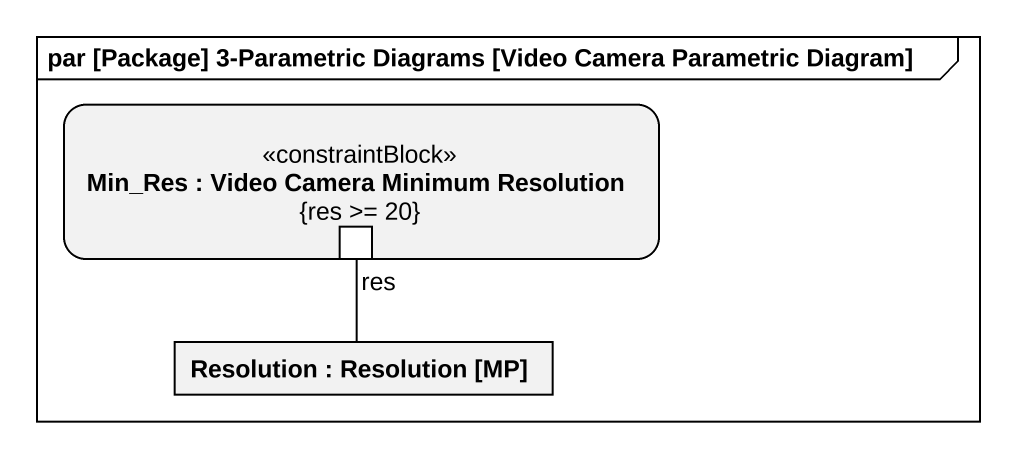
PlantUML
@startuml
mainframe par [Package] 3-Parametric Diagrams [Video Camera Parametric Diagram]
rectangle "Min_Res : Video Camera Minimum Resolution\n{res >= 20}" as Min_Res <<constraintBlock>> {
  port res
}
rectangle "Resolution : Resolution [MP]" as Resolution
Resolution -up- res
@enduml
